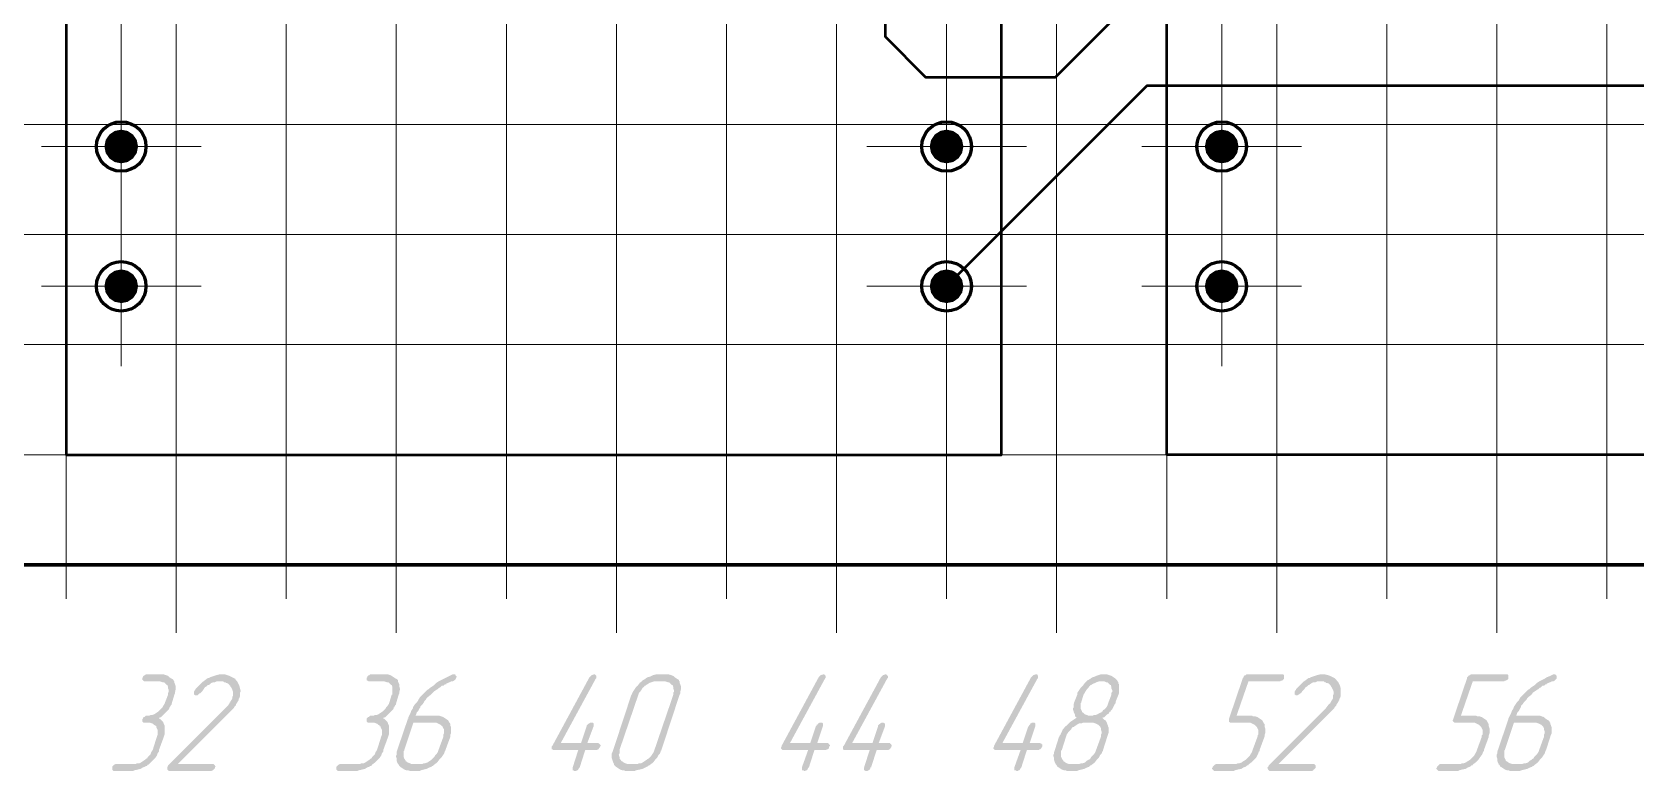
# Model space of a CAD drawing. Extents: x 260 to 1101, y 70 to 664.
# Drawn here: x 386.2 to 444.4, y 375.3 to 402.1 of the extents above; entities that cross this region are included whole.
import ezdxf

# ---------------------------------------------------------------- set-up
doc = ezdxf.new("R2010")
doc.units = 0
doc.header["$MEASUREMENT"] = 0
doc.layers.add('PDF _Геометрия', color=7, linetype='CONTINUOUS')
doc.layers.add('PDF _Сплошная заливка', color=7, linetype='CONTINUOUS')

msp = doc.modelspace()

# ---------------------------------------------------------------- hatches: boundary and pattern name
at = {"layer": 'PDF _Сплошная заливка', "transparency": 33554559}
for points in [[(389.391, 397.986), (388.78, 397.986), (388.826, 398.22), (388.959, 398.419), (389.157, 398.551), (389.391, 398.598)], [(419.38, 397.986), (418.769, 397.986), (418.815, 398.22), (418.948, 398.419), (419.147, 398.551), (419.38, 398.598)], [(429.377, 397.986), (428.765, 397.986), (428.812, 398.22), (428.944, 398.419), (429.143, 398.551), (429.377, 398.598)], [(389.391, 397.986), (389.391, 397.375), (389.157, 397.421), (388.959, 397.554), (388.826, 397.752), (388.78, 397.986)], [(419.38, 397.986), (419.38, 397.375), (419.147, 397.421), (418.948, 397.554), (418.815, 397.752), (418.769, 397.986)], [(429.377, 397.986), (429.377, 397.375), (429.143, 397.421), (428.944, 397.554), (428.812, 397.752), (428.765, 397.986)], [(389.391, 392.906), (388.78, 392.906), (388.826, 393.14), (388.959, 393.339), (389.157, 393.471), (389.391, 393.518)], [(419.38, 392.906), (418.769, 392.906), (418.815, 393.14), (418.948, 393.339), (419.147, 393.471), (419.38, 393.518)], [(429.377, 392.906), (428.765, 392.906), (428.812, 393.14), (428.944, 393.339), (429.143, 393.471), (429.377, 393.518)], [(389.391, 392.906), (389.391, 392.295), (389.157, 392.341), (388.959, 392.474), (388.826, 392.672), (388.78, 392.906)], [(419.38, 392.906), (419.38, 392.295), (419.147, 392.341), (418.948, 392.474), (418.815, 392.672), (418.769, 392.906)], [(429.377, 392.906), (429.377, 392.295), (429.143, 392.341), (428.944, 392.474), (428.812, 392.672), (428.765, 392.906)], [(390.89, 378.797), (390.941, 378.797), (391.017, 378.772), (391.093, 378.746), (391.144, 378.696), (391.22, 378.645), (391.271, 378.619), (391.296, 378.594), (391.296, 378.569), (391.322, 378.543), (391.322, 378.492), (391.347, 378.442), (391.372, 378.365), (391.372, 378.264), (391.347, 378.162), (391.347, 378.111), (391.322, 378.061), (391.246, 377.807), (391.22, 377.705), (391.195, 377.68), (391.169, 377.629), (391.169, 377.603), (391.169, 377.603), (391.144, 377.603), (391.144, 377.578), (391.119, 377.527), (391.068, 377.476), (391.068, 377.476), (391.042, 377.451), (391.017, 377.426), (390.992, 377.4), (390.941, 377.349), (390.89, 377.299), (390.839, 377.248), (390.763, 377.222), (390.763, 377.197), (390.788, 377.197), (390.814, 377.172), (390.839, 377.146), (390.865, 377.121), (390.915, 377.07), (390.941, 376.994), (390.966, 376.943), (390.966, 376.943), (390.966, 376.918), (390.966, 376.867), (390.966, 376.816), (390.966, 376.765), (390.966, 376.689), (390.966, 376.613), (390.941, 376.537), (390.763, 376.054), (390.763, 376.029), (390.763, 376.029), (390.763, 376.003), (390.763, 376.003), (390.712, 375.927), (390.687, 375.851), (390.636, 375.775), (390.56, 375.698), (390.458, 375.597), (390.382, 375.521), (390.357, 375.521), (390.357, 375.495), (390.331, 375.495), (390.331, 375.47), (390.281, 375.47), (390.255, 375.444), (390.179, 375.419), (390.103, 375.368), (390.001, 375.343), (389.874, 375.317), (389.824, 375.292), (389.773, 375.292), (389.138, 375.292), (389.113, 375.292), (389.087, 375.317), (389.062, 375.343), (389.062, 375.343), (389.062, 375.368), (389.062, 375.394), (389.062, 375.419), (389.062, 375.419), (389.062, 375.444), (389.087, 375.47), (389.113, 375.495), (389.113, 375.495), (389.138, 375.521), (389.189, 375.546), (389.214, 375.546), (389.9, 375.546), (389.925, 375.546), (389.976, 375.571), (390.052, 375.571), (390.103, 375.597), (390.179, 375.648), (390.255, 375.698), (390.255, 375.698), (390.281, 375.724), (390.331, 375.749), (390.357, 375.8), (390.408, 375.851), (390.458, 375.902), (390.484, 375.978), (390.535, 376.054), (390.687, 376.537), (390.687, 376.562), (390.712, 376.587), (390.712, 376.613), (390.712, 376.664), (390.712, 376.714), (390.712, 376.791), (390.687, 376.841), (390.662, 376.892), (390.662, 376.918), (390.662, 376.918), (390.636, 376.943), (390.585, 376.968), (390.56, 376.994), (390.509, 377.019), (390.433, 377.045), (390.357, 377.045), (390.23, 377.045), (390.204, 377.045), (390.179, 377.07), (390.154, 377.095), (390.154, 377.095), (390.154, 377.121), (390.154, 377.146), (390.154, 377.172), (390.154, 377.172), (390.179, 377.197), (390.179, 377.222), (390.204, 377.248), (390.23, 377.248), (390.255, 377.273), (390.281, 377.299), (390.331, 377.299), (390.357, 377.299), (390.408, 377.299), (390.458, 377.324), (390.509, 377.324), (390.585, 377.349), (390.662, 377.4), (390.738, 377.451), (390.738, 377.451), (390.763, 377.476), (390.788, 377.502), (390.839, 377.553), (390.89, 377.603), (390.915, 377.654), (390.966, 377.73), (390.992, 377.807), (391.093, 378.061), (391.093, 378.061), (391.093, 378.086), (391.093, 378.137), (391.119, 378.162), (391.119, 378.238), (391.093, 378.289), (391.093, 378.34), (391.068, 378.416), (391.042, 378.416), (391.042, 378.416), (391.017, 378.442), (390.992, 378.467), (390.941, 378.518), (390.89, 378.518), (390.814, 378.543), (390.738, 378.543), (390.23, 378.543), (390.204, 378.569), (390.179, 378.569), (390.179, 378.594), (390.154, 378.594), (390.154, 378.619), (390.154, 378.645), (390.154, 378.67), (390.154, 378.67), (390.179, 378.696), (390.179, 378.721), (390.204, 378.746), (390.23, 378.772), (390.255, 378.772), (390.281, 378.797), (390.331, 378.797), (390.865, 378.797)], [(393.099, 378.797), (393.124, 378.797), (393.175, 378.797), (393.251, 378.772), (393.328, 378.746), (393.429, 378.696), (393.48, 378.67), (393.531, 378.645), (393.556, 378.594), (393.607, 378.543), (393.607, 378.543), (393.607, 378.543), (393.607, 378.518), (393.632, 378.518), (393.632, 378.492), (393.658, 378.442), (393.683, 378.391), (393.708, 378.289), (393.734, 378.188), (393.708, 378.137), (393.708, 378.061), (393.708, 378.01), (393.683, 377.934), (393.683, 377.934), (393.683, 377.934), (393.658, 377.908), (393.658, 377.857), (393.632, 377.832), (393.607, 377.781), (393.556, 377.705), (393.556, 377.68), (393.556, 377.68), (393.531, 377.654), (393.505, 377.629), (393.48, 377.578), (393.429, 377.527), (393.378, 377.476), (393.328, 377.426), (391.449, 375.546), (392.744, 375.546), (392.744, 375.546), (392.769, 375.521), (392.794, 375.495), (392.794, 375.495), (392.794, 375.495), (392.82, 375.444), (392.794, 375.419), (392.794, 375.419), (392.794, 375.394), (392.769, 375.368), (392.744, 375.343), (392.744, 375.343), (392.718, 375.317), (392.667, 375.292), (392.642, 375.292), (391.144, 375.292), (391.119, 375.292), (391.093, 375.317), (391.068, 375.343), (391.068, 375.343), (391.068, 375.368), (391.068, 375.394), (391.068, 375.444), (391.068, 375.444), (391.068, 375.444), (391.093, 375.47), (391.093, 375.495), (393.175, 377.578), (393.277, 377.68), (393.328, 377.756), (393.328, 377.756), (393.328, 377.781), (393.353, 377.781), (393.353, 377.807), (393.404, 377.883), (393.429, 377.934), (393.429, 377.934), (393.429, 377.959), (393.429, 377.984), (393.455, 378.035), (393.455, 378.086), (393.455, 378.162), (393.429, 378.238), (393.404, 378.289), (393.378, 378.34), (393.353, 378.365), (393.353, 378.365), (393.353, 378.391), (393.328, 378.391), (393.328, 378.416), (393.302, 378.442), (393.277, 378.467), (393.201, 378.492), (393.201, 378.492), (393.175, 378.518), (393.15, 378.518), (393.124, 378.518), (393.099, 378.543), (393.048, 378.543), (392.972, 378.543), (392.947, 378.543), (392.896, 378.543), (392.845, 378.543), (392.794, 378.518), (392.744, 378.518), (392.667, 378.492), (392.617, 378.442), (392.591, 378.442), (392.591, 378.416), (392.54, 378.416), (392.49, 378.365), (392.439, 378.34), (392.388, 378.264), (392.337, 378.188), (392.261, 378.111), (392.261, 378.111), (392.236, 378.111), (392.21, 378.086), (392.185, 378.061), (392.185, 378.061), (392.185, 378.061), (392.16, 378.035), (392.109, 378.035), (392.109, 378.035), (392.083, 378.035), (392.058, 378.061), (392.033, 378.061), (392.033, 378.086), (392.033, 378.086), (392.033, 378.137), (392.033, 378.162), (392.058, 378.213), (392.058, 378.213), (392.058, 378.213), (392.083, 378.238), (392.083, 378.264), (392.134, 378.315), (392.185, 378.365), (392.261, 378.442), (392.337, 378.518), (392.439, 378.594), (392.54, 378.67), (392.54, 378.67), (392.54, 378.67), (392.566, 378.67), (392.591, 378.67), (392.617, 378.696), (392.693, 378.721), (392.769, 378.746), (392.845, 378.772), (392.947, 378.797), (393.048, 378.797), (393.074, 378.797)], [(399.041, 378.797), (399.091, 378.797), (399.168, 378.772), (399.218, 378.746), (399.294, 378.696), (399.371, 378.645), (399.421, 378.619), (399.447, 378.594), (399.447, 378.569), (399.447, 378.543), (399.472, 378.492), (399.498, 378.442), (399.498, 378.365), (399.523, 378.264), (399.498, 378.162), (399.498, 378.111), (399.472, 378.061), (399.396, 377.807), (399.371, 377.705), (399.345, 377.68), (399.32, 377.629), (399.32, 377.603), (399.32, 377.603), (399.294, 377.603), (399.294, 377.578), (399.269, 377.527), (399.218, 377.476), (399.218, 377.476), (399.193, 377.451), (399.168, 377.426), (399.142, 377.4), (399.091, 377.349), (399.041, 377.299), (398.99, 377.248), (398.914, 377.222), (398.914, 377.197), (398.939, 377.197), (398.964, 377.172), (398.99, 377.146), (399.015, 377.121), (399.066, 377.07), (399.091, 376.994), (399.117, 376.943), (399.117, 376.943), (399.117, 376.918), (399.117, 376.867), (399.117, 376.816), (399.117, 376.765), (399.117, 376.689), (399.117, 376.613), (399.091, 376.537), (398.914, 376.054), (398.914, 376.029), (398.914, 376.029), (398.914, 376.003), (398.914, 376.003), (398.863, 375.927), (398.837, 375.851), (398.787, 375.775), (398.711, 375.698), (398.609, 375.597), (398.507, 375.521), (398.507, 375.521), (398.507, 375.495), (398.482, 375.495), (398.482, 375.47), (398.431, 375.47), (398.406, 375.444), (398.33, 375.419), (398.253, 375.368), (398.152, 375.343), (398.025, 375.317), (397.974, 375.292), (397.923, 375.292), (397.289, 375.292), (397.263, 375.292), (397.238, 375.317), (397.212, 375.343), (397.212, 375.343), (397.212, 375.368), (397.212, 375.394), (397.212, 375.419), (397.212, 375.419), (397.212, 375.444), (397.238, 375.47), (397.263, 375.495), (397.263, 375.495), (397.289, 375.521), (397.339, 375.546), (397.365, 375.546), (398.025, 375.546), (398.076, 375.546), (398.127, 375.571), (398.203, 375.571), (398.253, 375.597), (398.33, 375.648), (398.406, 375.698), (398.406, 375.698), (398.431, 375.724), (398.482, 375.749), (398.507, 375.8), (398.558, 375.851), (398.609, 375.902), (398.634, 375.978), (398.685, 376.054), (398.837, 376.537), (398.837, 376.562), (398.863, 376.587), (398.863, 376.613), (398.863, 376.664), (398.863, 376.714), (398.863, 376.791), (398.837, 376.841), (398.812, 376.892), (398.812, 376.918), (398.787, 376.918), (398.787, 376.943), (398.736, 376.968), (398.711, 376.994), (398.66, 377.019), (398.584, 377.045), (398.507, 377.045), (398.38, 377.045), (398.355, 377.045), (398.33, 377.07), (398.304, 377.095), (398.304, 377.095), (398.304, 377.121), (398.304, 377.146), (398.304, 377.172), (398.304, 377.172), (398.304, 377.197), (398.33, 377.222), (398.355, 377.248), (398.38, 377.248), (398.406, 377.273), (398.431, 377.299), (398.482, 377.299), (398.507, 377.299), (398.558, 377.299), (398.609, 377.324), (398.66, 377.324), (398.736, 377.349), (398.812, 377.4), (398.888, 377.451), (398.888, 377.451), (398.914, 377.476), (398.939, 377.502), (398.99, 377.553), (399.015, 377.603), (399.066, 377.654), (399.117, 377.73), (399.142, 377.807), (399.218, 378.061), (399.244, 378.061), (399.244, 378.086), (399.244, 378.137), (399.244, 378.162), (399.244, 378.238), (399.244, 378.289), (399.244, 378.34), (399.218, 378.416), (399.193, 378.416), (399.193, 378.416), (399.168, 378.442), (399.142, 378.467), (399.091, 378.518), (399.041, 378.518), (398.964, 378.543), (398.888, 378.543), (398.38, 378.543), (398.355, 378.569), (398.33, 378.569), (398.304, 378.594), (398.304, 378.594), (398.304, 378.619), (398.304, 378.645), (398.304, 378.67), (398.304, 378.67), (398.33, 378.696), (398.33, 378.721), (398.355, 378.746), (398.38, 378.772), (398.406, 378.772), (398.431, 378.797), (398.482, 378.797), (399.015, 378.797)], [(406.582, 378.797), (406.607, 378.797), (406.633, 378.772), (406.633, 378.772), (406.658, 378.746), (406.658, 378.721), (406.658, 378.67), (406.633, 378.645), (405.363, 376.308), (406.099, 376.308), (406.302, 376.918), (406.302, 376.918), (406.302, 376.943), (406.328, 376.968), (406.353, 376.994), (406.379, 376.994), (406.379, 377.019), (406.404, 377.019), (406.429, 377.045), (406.48, 377.045), (406.48, 377.045), (406.506, 377.045), (406.531, 377.045), (406.556, 377.019), (406.556, 377.019), (406.556, 376.994), (406.556, 376.968), (406.556, 376.918), (406.328, 376.308), (406.734, 376.308), (406.734, 376.283), (406.759, 376.283), (406.785, 376.257), (406.785, 376.257), (406.81, 376.232), (406.81, 376.206), (406.81, 376.181), (406.785, 376.181), (406.785, 376.156), (406.759, 376.13), (406.734, 376.079), (406.734, 376.079), (406.709, 376.079), (406.683, 376.054), (406.633, 376.054), (406.252, 376.054), (406.049, 375.419), (406.049, 375.419), (406.023, 375.394), (405.998, 375.343), (405.972, 375.317), (405.972, 375.317), (405.947, 375.317), (405.922, 375.292), (405.871, 375.292), (405.871, 375.292), (405.845, 375.292), (405.82, 375.317), (405.795, 375.317), (405.795, 375.317), (405.795, 375.343), (405.795, 375.368), (405.795, 375.419), (405.998, 376.054), (405.109, 376.054), (405.109, 376.054), (405.084, 376.054), (405.058, 376.079), (405.033, 376.079), (405.033, 376.105), (405.033, 376.13), (405.033, 376.181), (405.058, 376.206), (406.404, 378.696), (406.404, 378.696), (406.429, 378.721), (406.455, 378.746), (406.48, 378.772), (406.556, 378.797), (406.556, 378.797)], [(414.91, 378.797), (414.935, 378.797), (414.961, 378.772), (414.961, 378.772), (414.986, 378.746), (414.986, 378.721), (414.986, 378.67), (414.961, 378.645), (413.691, 376.308), (414.428, 376.308), (414.631, 376.918), (414.631, 376.918), (414.656, 376.943), (414.656, 376.968), (414.707, 376.994), (414.707, 376.994), (414.707, 377.019), (414.732, 377.019), (414.758, 377.045), (414.808, 377.045), (414.808, 377.045), (414.834, 377.045), (414.859, 377.045), (414.885, 377.019), (414.885, 377.019), (414.885, 376.994), (414.885, 376.968), (414.885, 376.918), (414.682, 376.308), (415.062, 376.308), (415.088, 376.283), (415.113, 376.283), (415.113, 376.257), (415.113, 376.257), (415.139, 376.232), (415.139, 376.206), (415.139, 376.181), (415.113, 376.181), (415.113, 376.156), (415.113, 376.13), (415.062, 376.079), (415.062, 376.079), (415.037, 376.079), (415.012, 376.054), (414.961, 376.054), (414.58, 376.054), (414.377, 375.419), (414.377, 375.419), (414.351, 375.394), (414.326, 375.343), (414.301, 375.317), (414.301, 375.317), (414.275, 375.317), (414.25, 375.292), (414.199, 375.292), (414.199, 375.292), (414.199, 375.292), (414.174, 375.317), (414.123, 375.317), (414.123, 375.317), (414.123, 375.343), (414.123, 375.368), (414.123, 375.419), (414.351, 376.054), (413.437, 376.054), (413.437, 376.054), (413.412, 376.054), (413.387, 376.079), (413.387, 376.079), (413.361, 376.105), (413.361, 376.13), (413.387, 376.181), (413.387, 376.206), (414.732, 378.696), (414.732, 378.696), (414.758, 378.721), (414.783, 378.746), (414.808, 378.772), (414.885, 378.797)], [(417.17, 378.797), (417.195, 378.797), (417.221, 378.772), (417.221, 378.772), (417.246, 378.746), (417.246, 378.721), (417.246, 378.67), (417.221, 378.645), (415.951, 376.308), (416.687, 376.308), (416.891, 376.918), (416.891, 376.918), (416.891, 376.943), (416.916, 376.968), (416.941, 376.994), (416.967, 376.994), (416.967, 377.019), (416.992, 377.019), (417.018, 377.045), (417.043, 377.045), (417.068, 377.045), (417.068, 377.045), (417.094, 377.045), (417.119, 377.019), (417.144, 377.019), (417.144, 376.994), (417.144, 376.968), (417.144, 376.918), (416.916, 376.308), (417.322, 376.308), (417.322, 376.283), (417.348, 376.283), (417.373, 376.257), (417.373, 376.257), (417.373, 376.232), (417.398, 376.206), (417.373, 376.181), (417.373, 376.181), (417.373, 376.156), (417.348, 376.13), (417.322, 376.079), (417.322, 376.079), (417.297, 376.079), (417.271, 376.054), (417.221, 376.054), (416.84, 376.054), (416.637, 375.419), (416.611, 375.419), (416.611, 375.394), (416.586, 375.343), (416.56, 375.317), (416.56, 375.317), (416.535, 375.317), (416.51, 375.292), (416.459, 375.292), (416.459, 375.292), (416.433, 375.292), (416.408, 375.317), (416.383, 375.317), (416.383, 375.317), (416.383, 375.343), (416.383, 375.368), (416.383, 375.419), (416.586, 376.054), (415.697, 376.054), (415.672, 376.054), (415.646, 376.054), (415.621, 376.079), (415.621, 376.079), (415.621, 376.105), (415.621, 376.13), (415.621, 376.181), (415.646, 376.206), (416.992, 378.696), (416.992, 378.696), (417.018, 378.721), (417.043, 378.746), (417.068, 378.772), (417.144, 378.797), (417.144, 378.797)], [(422.654, 378.797), (422.68, 378.797), (422.68, 378.772), (422.705, 378.772), (422.705, 378.746), (422.705, 378.721), (422.705, 378.67), (422.68, 378.645), (421.41, 376.308), (422.146, 376.308), (422.35, 376.918), (422.375, 376.918), (422.375, 376.943), (422.4, 376.968), (422.426, 376.994), (422.426, 376.994), (422.426, 377.019), (422.451, 377.019), (422.477, 377.045), (422.527, 377.045), (422.527, 377.045), (422.553, 377.045), (422.578, 377.045), (422.604, 377.019), (422.604, 377.019), (422.604, 376.994), (422.604, 376.968), (422.604, 376.918), (422.4, 376.308), (422.781, 376.308), (422.807, 376.283), (422.832, 376.283), (422.832, 376.257), (422.857, 376.257), (422.857, 376.232), (422.857, 376.206), (422.857, 376.181), (422.857, 376.181), (422.832, 376.156), (422.832, 376.13), (422.781, 376.079), (422.781, 376.079), (422.756, 376.079), (422.73, 376.054), (422.68, 376.054), (422.299, 376.054), (422.096, 375.419), (422.096, 375.419), (422.07, 375.394), (422.045, 375.343), (422.02, 375.317), (422.02, 375.317), (421.994, 375.317), (421.969, 375.292), (421.918, 375.292), (421.918, 375.292), (421.918, 375.292), (421.893, 375.317), (421.842, 375.317), (421.842, 375.317), (421.842, 375.343), (421.842, 375.368), (421.842, 375.419), (422.07, 376.054), (421.182, 376.054), (421.156, 376.054), (421.131, 376.054), (421.105, 376.079), (421.105, 376.079), (421.08, 376.105), (421.08, 376.13), (421.105, 376.181), (421.105, 376.206), (422.451, 378.696), (422.451, 378.696), (422.477, 378.721), (422.502, 378.746), (422.527, 378.772), (422.604, 378.797), (422.629, 378.797)], [(431.592, 378.797), (431.617, 378.797), (431.643, 378.772), (431.643, 378.746), (431.643, 378.746), (431.643, 378.696), (431.643, 378.67), (431.643, 378.67), (431.643, 378.645), (431.617, 378.619), (431.592, 378.594), (431.592, 378.594), (431.567, 378.569), (431.516, 378.569), (431.49, 378.543), (430.348, 378.543), (429.916, 377.299), (430.449, 377.299), (430.475, 377.299), (430.526, 377.273), (430.602, 377.273), (430.678, 377.248), (430.754, 377.197), (430.83, 377.146), (430.856, 377.121), (430.881, 377.07), (430.881, 377.07), (430.906, 377.019), (430.932, 376.994), (430.932, 376.918), (430.957, 376.841), (430.957, 376.765), (430.957, 376.664), (430.932, 376.587), (430.932, 376.537), (430.754, 376.054), (430.754, 376.029), (430.754, 376.029), (430.754, 376.003), (430.729, 376.003), (430.703, 375.927), (430.678, 375.876), (430.627, 375.775), (430.551, 375.698), (430.449, 375.597), (430.348, 375.521), (430.348, 375.521), (430.348, 375.495), (430.322, 375.495), (430.297, 375.495), (430.272, 375.47), (430.246, 375.444), (430.17, 375.419), (430.094, 375.368), (429.967, 375.343), (429.865, 375.317), (429.815, 375.292), (429.764, 375.292), (429.129, 375.292), (429.104, 375.292), (429.078, 375.317), (429.053, 375.343), (429.053, 375.343), (429.027, 375.368), (429.027, 375.394), (429.053, 375.419), (429.053, 375.419), (429.053, 375.444), (429.078, 375.47), (429.104, 375.495), (429.104, 375.495), (429.129, 375.521), (429.18, 375.546), (429.205, 375.546), (429.865, 375.546), (429.916, 375.546), (429.967, 375.571), (430.018, 375.571), (430.094, 375.597), (430.17, 375.648), (430.246, 375.698), (430.246, 375.698), (430.272, 375.724), (430.297, 375.749), (430.348, 375.8), (430.399, 375.851), (430.424, 375.902), (430.475, 375.978), (430.5, 376.054), (430.678, 376.537), (430.678, 376.562), (430.678, 376.587), (430.703, 376.613), (430.703, 376.664), (430.703, 376.714), (430.703, 376.791), (430.678, 376.841), (430.652, 376.892), (430.652, 376.892), (430.627, 376.918), (430.602, 376.943), (430.576, 376.968), (430.526, 376.994), (430.475, 377.019), (430.424, 377.045), (430.348, 377.045), (429.688, 377.045), (429.688, 377.045), (429.662, 377.07), (429.637, 377.07), (429.637, 377.095), (429.637, 377.121), (429.637, 377.172), (430.145, 378.67), (430.145, 378.67), (430.17, 378.696), (430.17, 378.721), (430.195, 378.746), (430.195, 378.772), (430.246, 378.772), (430.272, 378.797), (430.322, 378.797)], [(433.09, 378.797), (433.115, 378.797), (433.141, 378.797), (433.242, 378.772), (433.319, 378.746), (433.42, 378.696), (433.471, 378.67), (433.496, 378.645), (433.547, 378.594), (433.573, 378.543), (433.573, 378.543), (433.598, 378.543), (433.598, 378.518), (433.623, 378.518), (433.623, 378.492), (433.649, 378.442), (433.674, 378.391), (433.699, 378.289), (433.699, 378.188), (433.699, 378.137), (433.699, 378.061), (433.699, 378.01), (433.674, 377.934), (433.674, 377.934), (433.674, 377.934), (433.649, 377.908), (433.649, 377.857), (433.623, 377.832), (433.598, 377.781), (433.547, 377.705), (433.547, 377.68), (433.547, 377.68), (433.522, 377.654), (433.496, 377.629), (433.471, 377.578), (433.42, 377.527), (433.369, 377.476), (433.319, 377.426), (431.44, 375.546), (432.709, 375.546), (432.735, 375.546), (432.76, 375.521), (432.785, 375.495), (432.785, 375.495), (432.785, 375.495), (432.785, 375.444), (432.785, 375.419), (432.785, 375.419), (432.785, 375.394), (432.76, 375.368), (432.735, 375.343), (432.709, 375.343), (432.709, 375.317), (432.658, 375.292), (432.633, 375.292), (431.135, 375.292), (431.11, 375.292), (431.084, 375.317), (431.059, 375.343), (431.059, 375.343), (431.059, 375.368), (431.033, 375.394), (431.059, 375.444), (431.059, 375.444), (431.059, 375.444), (431.084, 375.47), (431.084, 375.495), (433.166, 377.578), (433.242, 377.68), (433.319, 377.756), (433.319, 377.756), (433.319, 377.781), (433.344, 377.781), (433.344, 377.807), (433.395, 377.883), (433.42, 377.934), (433.42, 377.934), (433.42, 377.959), (433.42, 377.984), (433.42, 378.035), (433.446, 378.086), (433.446, 378.162), (433.42, 378.238), (433.395, 378.289), (433.369, 378.34), (433.344, 378.365), (433.344, 378.365), (433.344, 378.391), (433.319, 378.391), (433.319, 378.416), (433.293, 378.442), (433.268, 378.467), (433.192, 378.492), (433.166, 378.492), (433.166, 378.518), (433.141, 378.518), (433.115, 378.518), (433.09, 378.543), (433.039, 378.543), (432.963, 378.543), (432.912, 378.543), (432.887, 378.543), (432.836, 378.543), (432.785, 378.518), (432.735, 378.518), (432.658, 378.492), (432.582, 378.442), (432.582, 378.442), (432.557, 378.416), (432.531, 378.416), (432.481, 378.365), (432.43, 378.34), (432.379, 378.264), (432.303, 378.188), (432.252, 378.111), (432.252, 378.111), (432.227, 378.111), (432.201, 378.086), (432.176, 378.061), (432.176, 378.061), (432.151, 378.061), (432.125, 378.035), (432.1, 378.035), (432.1, 378.035), (432.074, 378.035), (432.049, 378.061), (432.024, 378.061), (432.024, 378.086), (432.024, 378.086), (432.024, 378.137), (432.024, 378.162), (432.049, 378.213), (432.049, 378.213), (432.049, 378.213), (432.074, 378.238), (432.074, 378.264), (432.125, 378.315), (432.176, 378.365), (432.252, 378.442), (432.328, 378.518), (432.43, 378.594), (432.531, 378.67), (432.531, 378.67), (432.531, 378.67), (432.557, 378.67), (432.582, 378.67), (432.608, 378.696), (432.684, 378.721), (432.76, 378.746), (432.836, 378.772), (432.938, 378.797), (433.039, 378.797), (433.065, 378.797)], [(439.743, 378.797), (439.768, 378.797), (439.793, 378.772), (439.793, 378.746), (439.793, 378.746), (439.793, 378.696), (439.793, 378.67), (439.793, 378.67), (439.793, 378.645), (439.768, 378.619), (439.743, 378.594), (439.717, 378.594), (439.717, 378.569), (439.666, 378.569), (439.641, 378.543), (438.498, 378.543), (438.067, 377.299), (438.6, 377.299), (438.625, 377.299), (438.676, 377.273), (438.752, 377.273), (438.828, 377.248), (438.905, 377.197), (438.981, 377.146), (439.006, 377.121), (439.032, 377.07), (439.032, 377.07), (439.057, 377.019), (439.082, 376.994), (439.082, 376.918), (439.108, 376.841), (439.108, 376.765), (439.108, 376.664), (439.082, 376.587), (439.082, 376.537), (438.905, 376.054), (438.905, 376.029), (438.905, 376.029), (438.905, 376.003), (438.879, 376.003), (438.854, 375.927), (438.828, 375.876), (438.752, 375.775), (438.702, 375.698), (438.6, 375.597), (438.498, 375.521), (438.498, 375.521), (438.498, 375.495), (438.473, 375.495), (438.448, 375.495), (438.422, 375.47), (438.397, 375.444), (438.321, 375.419), (438.244, 375.368), (438.118, 375.343), (438.016, 375.317), (437.965, 375.292), (437.914, 375.292), (437.254, 375.292), (437.254, 375.292), (437.229, 375.317), (437.203, 375.343), (437.203, 375.343), (437.178, 375.368), (437.178, 375.394), (437.203, 375.419), (437.203, 375.419), (437.203, 375.444), (437.229, 375.47), (437.254, 375.495), (437.254, 375.495), (437.28, 375.521), (437.305, 375.546), (437.356, 375.546), (438.016, 375.546), (438.067, 375.546), (438.118, 375.571), (438.168, 375.571), (438.244, 375.597), (438.321, 375.648), (438.397, 375.698), (438.397, 375.698), (438.422, 375.724), (438.448, 375.749), (438.498, 375.8), (438.549, 375.851), (438.575, 375.902), (438.625, 375.978), (438.651, 376.054), (438.828, 376.537), (438.828, 376.562), (438.828, 376.587), (438.854, 376.613), (438.854, 376.664), (438.854, 376.714), (438.854, 376.791), (438.828, 376.841), (438.803, 376.892), (438.803, 376.892), (438.778, 376.918), (438.752, 376.943), (438.727, 376.968), (438.676, 376.994), (438.625, 377.019), (438.575, 377.045), (438.498, 377.045), (437.838, 377.045), (437.838, 377.045), (437.813, 377.07), (437.787, 377.07), (437.787, 377.095), (437.762, 377.121), (437.787, 377.172), (438.295, 378.67), (438.295, 378.67), (438.295, 378.696), (438.321, 378.721), (438.346, 378.746), (438.346, 378.772), (438.397, 378.772), (438.422, 378.797), (438.473, 378.797), (439.717, 378.797)]]:
    msp.add_hatch(color=256, dxfattribs=at).paths.add_polyline_path(points)
at = {"layer": 'PDF _Сплошная заливка', "true_color": 0xffffff, "transparency": 33554559}
for points in [[(389.391, 398.598), (389.625, 398.551), (389.823, 398.419), (389.956, 398.22), (390.003, 397.986), (389.391, 397.986)], [(419.38, 398.598), (419.614, 398.551), (419.813, 398.419), (419.945, 398.22), (419.992, 397.986), (419.38, 397.986)], [(429.377, 398.598), (429.611, 398.551), (429.809, 398.419), (429.942, 398.22), (429.989, 397.986), (429.377, 397.986)], [(390.003, 397.986), (389.956, 397.752), (389.823, 397.554), (389.625, 397.421), (389.391, 397.375), (389.391, 397.986)], [(419.992, 397.986), (419.945, 397.752), (419.813, 397.554), (419.614, 397.421), (419.38, 397.375), (419.38, 397.986)], [(429.989, 397.986), (429.942, 397.752), (429.809, 397.554), (429.611, 397.421), (429.377, 397.375), (429.377, 397.986)], [(389.391, 393.518), (389.625, 393.471), (389.823, 393.339), (389.956, 393.14), (390.003, 392.906), (389.391, 392.906)], [(419.38, 393.518), (419.614, 393.471), (419.813, 393.339), (419.945, 393.14), (419.992, 392.906), (419.38, 392.906)], [(429.377, 393.518), (429.611, 393.471), (429.809, 393.339), (429.942, 393.14), (429.989, 392.906), (429.377, 392.906)], [(390.003, 392.906), (389.956, 392.672), (389.823, 392.474), (389.625, 392.341), (389.391, 392.295), (389.391, 392.906)], [(419.992, 392.906), (419.945, 392.672), (419.813, 392.474), (419.614, 392.341), (419.38, 392.295), (419.38, 392.906)], [(429.989, 392.906), (429.942, 392.672), (429.809, 392.474), (429.611, 392.341), (429.377, 392.295), (429.377, 392.906)]]:
    msp.add_hatch(color=7, dxfattribs=at).paths.add_polyline_path(points)
at = {"layer": 'PDF _Сплошная заливка', "transparency": 33554559}
h = msp.add_hatch(color=256, dxfattribs=at)
h.paths.add_polyline_path([(400.767, 377.045), (400.005, 377.045), (399.675, 376.054), (399.675, 376.029), (399.65, 376.003), (399.65, 375.978), (399.65, 375.927), (399.65, 375.876), (399.65, 375.8), (399.675, 375.749), (399.701, 375.698), (399.701, 375.698), (399.726, 375.673), (399.726, 375.648), (399.777, 375.622), (399.802, 375.597), (399.878, 375.571), (399.929, 375.546), (400.005, 375.546), (400.285, 375.546), (400.336, 375.546), (400.386, 375.571), (400.437, 375.571), (400.513, 375.597), (400.589, 375.648), (400.666, 375.698), (400.666, 375.698), (400.691, 375.724), (400.716, 375.749), (400.767, 375.8), (400.793, 375.851), (400.843, 375.902), (400.894, 375.978), (400.92, 376.054), (401.097, 376.537), (401.097, 376.562), (401.097, 376.587), (401.097, 376.613), (401.123, 376.664), (401.123, 376.714), (401.123, 376.791), (401.097, 376.841), (401.072, 376.892), (401.072, 376.918), (401.046, 376.918), (401.021, 376.943), (400.996, 376.968), (400.945, 376.994), (400.894, 377.019), (400.843, 377.045)], flags=0)
h.paths.add_polyline_path([(401.529, 378.797), (401.529, 378.772), (401.554, 378.746), (401.554, 378.746), (401.58, 378.721), (401.58, 378.696), (401.554, 378.67), (401.554, 378.67), (401.554, 378.645), (401.529, 378.619), (401.529, 378.619), (401.529, 378.594), (401.504, 378.594), (401.478, 378.569), (401.427, 378.543), (401.377, 378.543), (401.326, 378.518), (401.199, 378.467), (401.199, 378.442), (401.173, 378.442), (401.148, 378.442), (401.123, 378.416), (401.097, 378.391), (401.046, 378.391), (400.97, 378.315), (400.945, 378.315), (400.92, 378.289), (400.894, 378.264), (400.843, 378.238), (400.767, 378.188), (400.716, 378.137), (400.64, 378.061), (400.539, 377.984), (400.539, 377.984), (400.513, 377.959), (400.488, 377.934), (400.462, 377.883), (400.412, 377.832), (400.386, 377.781), (400.336, 377.705), (400.285, 377.654), (400.259, 377.629), (400.259, 377.603), (400.234, 377.578), (400.209, 377.527), (400.183, 377.476), (400.132, 377.426), (400.107, 377.349), (400.082, 377.299), (400.869, 377.299), (400.894, 377.299), (400.945, 377.299), (401.021, 377.273), (401.097, 377.248), (401.173, 377.197), (401.25, 377.146), (401.275, 377.121), (401.3, 377.07), (401.3, 377.07), (401.326, 377.045), (401.351, 376.994), (401.351, 376.943), (401.377, 376.867), (401.377, 376.765), (401.377, 376.664), (401.351, 376.613), (401.351, 376.537), (401.173, 376.054), (401.173, 376.029), (401.173, 376.029), (401.148, 376.003), (401.148, 376.003), (401.123, 375.927), (401.072, 375.851), (401.021, 375.775), (400.945, 375.698), (400.869, 375.597), (400.767, 375.521), (400.767, 375.521), (400.742, 375.495), (400.742, 375.495), (400.716, 375.47), (400.691, 375.47), (400.666, 375.444), (400.589, 375.419), (400.488, 375.368), (400.386, 375.343), (400.285, 375.317), (400.234, 375.292), (400.158, 375.292), (399.878, 375.292), (399.878, 375.292), (399.802, 375.317), (399.752, 375.317), (399.675, 375.343), (399.599, 375.394), (399.523, 375.444), (399.498, 375.47), (399.472, 375.521), (399.472, 375.521), (399.472, 375.521), (399.447, 375.546), (399.421, 375.597), (399.396, 375.673), (399.396, 375.749), (399.371, 375.825), (399.396, 375.876), (399.396, 375.927), (399.396, 375.978), (399.421, 376.054), (399.802, 377.172), (399.802, 377.172), (399.802, 377.197), (399.828, 377.197), (399.828, 377.248), (399.853, 377.299), (399.878, 377.349), (399.904, 377.4), (399.929, 377.476), (399.98, 377.553), (400.005, 377.629), (400.056, 377.705), (400.132, 377.781), (400.183, 377.857), (400.234, 377.959), (400.31, 378.035), (400.386, 378.111), (400.386, 378.111), (400.412, 378.137), (400.437, 378.162), (400.462, 378.188), (400.513, 378.238), (400.564, 378.264), (400.615, 378.315), (400.691, 378.365), (400.767, 378.416), (400.843, 378.492), (400.92, 378.543), (401.021, 378.594), (401.123, 378.645), (401.224, 378.696), (401.326, 378.746), (401.427, 378.797), (401.478, 378.797), (401.504, 378.797)], flags=0)
h = msp.add_hatch(color=256, dxfattribs=at)
h.paths.add_polyline_path([(409.095, 378.543), (408.816, 378.543), (408.791, 378.543), (408.74, 378.543), (408.664, 378.518), (408.588, 378.492), (408.511, 378.442), (408.461, 378.416), (408.435, 378.391), (408.41, 378.391), (408.385, 378.34), (408.334, 378.315), (408.308, 378.264), (408.258, 378.188), (408.207, 378.137), (408.181, 378.061), (407.496, 376.054), (407.496, 376.029), (407.496, 376.003), (407.496, 375.978), (407.496, 375.927), (407.47, 375.876), (407.496, 375.8), (407.496, 375.749), (407.521, 375.698), (407.547, 375.698), (407.547, 375.673), (407.572, 375.648), (407.623, 375.622), (407.648, 375.597), (407.699, 375.571), (407.775, 375.546), (407.826, 375.546), (408.131, 375.546), (408.156, 375.546), (408.207, 375.571), (408.283, 375.571), (408.334, 375.597), (408.41, 375.648), (408.486, 375.698), (408.486, 375.698), (408.511, 375.724), (408.562, 375.749), (408.588, 375.775), (408.638, 375.825), (408.689, 375.902), (408.74, 375.978), (408.765, 376.054), (409.451, 378.061), (409.451, 378.061), (409.451, 378.086), (409.451, 378.137), (409.476, 378.162), (409.476, 378.213), (409.451, 378.289), (409.451, 378.34), (409.426, 378.416), (409.4, 378.416), (409.4, 378.416), (409.375, 378.442), (409.349, 378.467), (409.299, 378.518), (409.248, 378.518), (409.172, 378.543)], flags=0)
h.paths.add_polyline_path([(409.248, 378.797), (409.299, 378.797), (409.375, 378.772), (409.451, 378.746), (409.502, 378.696), (409.578, 378.645), (409.629, 378.619), (409.654, 378.594), (409.654, 378.569), (409.679, 378.543), (409.679, 378.492), (409.705, 378.442), (409.73, 378.365), (409.73, 378.264), (409.705, 378.162), (409.705, 378.111), (409.679, 378.061), (409.019, 376.054), (409.019, 376.029), (408.994, 376.029), (408.994, 376.003), (408.994, 376.003), (408.968, 375.927), (408.918, 375.876), (408.867, 375.775), (408.791, 375.698), (408.715, 375.597), (408.613, 375.521), (408.613, 375.521), (408.588, 375.495), (408.588, 375.495), (408.562, 375.495), (408.537, 375.47), (408.486, 375.444), (408.435, 375.419), (408.334, 375.368), (408.232, 375.343), (408.105, 375.317), (408.054, 375.292), (408.004, 375.292), (407.724, 375.292), (407.699, 375.292), (407.648, 375.317), (407.597, 375.317), (407.521, 375.343), (407.445, 375.394), (407.369, 375.444), (407.343, 375.47), (407.293, 375.521), (407.293, 375.521), (407.293, 375.521), (407.293, 375.546), (407.267, 375.597), (407.242, 375.673), (407.217, 375.749), (407.217, 375.825), (407.217, 375.876), (407.217, 375.927), (407.242, 375.978), (407.267, 376.054), (407.927, 378.061), (407.927, 378.061), (407.927, 378.061), (407.953, 378.086), (407.953, 378.111), (407.978, 378.162), (408.029, 378.238), (408.08, 378.315), (408.156, 378.391), (408.232, 378.492), (408.334, 378.569), (408.334, 378.569), (408.334, 378.594), (408.359, 378.594), (408.385, 378.619), (408.41, 378.619), (408.435, 378.645), (408.511, 378.696), (408.613, 378.721), (408.715, 378.772), (408.816, 378.797), (408.892, 378.797), (409.222, 378.797)], flags=0)
h = msp.add_hatch(color=256, dxfattribs=at)
h.paths.add_polyline_path([(425.041, 378.543), (424.99, 378.543), (424.965, 378.543), (424.914, 378.543), (424.838, 378.518), (424.787, 378.492), (424.711, 378.467), (424.635, 378.416), (424.609, 378.416), (424.609, 378.391), (424.559, 378.365), (424.533, 378.315), (424.483, 378.264), (424.432, 378.188), (424.406, 378.137), (424.355, 378.061), (424.279, 377.807), (424.279, 377.781), (424.254, 377.756), (424.254, 377.73), (424.254, 377.68), (424.254, 377.629), (424.254, 377.553), (424.279, 377.502), (424.305, 377.451), (424.305, 377.426), (424.33, 377.426), (424.355, 377.4), (424.381, 377.375), (424.406, 377.349), (424.483, 377.324), (424.533, 377.299), (424.609, 377.299), (424.635, 377.299), (424.686, 377.299), (424.736, 377.324), (424.787, 377.324), (424.863, 377.349), (424.94, 377.4), (425.016, 377.426), (425.016, 377.451), (425.041, 377.451), (425.066, 377.502), (425.117, 377.527), (425.168, 377.578), (425.219, 377.654), (425.244, 377.73), (425.27, 377.807), (425.371, 378.061), (425.371, 378.061), (425.371, 378.086), (425.371, 378.137), (425.397, 378.162), (425.397, 378.238), (425.371, 378.289), (425.371, 378.34), (425.346, 378.416), (425.346, 378.416), (425.32, 378.416), (425.295, 378.442), (425.27, 378.467), (425.219, 378.518), (425.168, 378.518), (425.117, 378.543)], flags=0)
h.paths.add_polyline_path([(424.635, 377.045), (424.355, 377.045), (424.33, 377.045), (424.279, 377.019), (424.203, 377.019), (424.152, 376.994), (424.076, 376.943), (424, 376.892), (423.975, 376.892), (423.949, 376.867), (423.924, 376.841), (423.899, 376.791), (423.848, 376.74), (423.797, 376.689), (423.746, 376.613), (423.721, 376.537), (423.568, 376.054), (423.543, 376.029), (423.543, 376.003), (423.543, 375.978), (423.543, 375.927), (423.543, 375.876), (423.543, 375.8), (423.568, 375.749), (423.594, 375.698), (423.594, 375.698), (423.619, 375.673), (423.619, 375.648), (423.67, 375.622), (423.695, 375.597), (423.746, 375.571), (423.822, 375.546), (423.899, 375.546), (424.178, 375.546), (424.203, 375.546), (424.279, 375.571), (424.33, 375.571), (424.406, 375.597), (424.457, 375.648), (424.533, 375.698), (424.559, 375.698), (424.584, 375.724), (424.609, 375.749), (424.635, 375.8), (424.686, 375.851), (424.736, 375.902), (424.787, 375.978), (424.813, 376.054), (424.99, 376.537), (424.99, 376.562), (424.99, 376.587), (424.99, 376.613), (425.016, 376.664), (425.016, 376.714), (424.99, 376.791), (424.99, 376.841), (424.965, 376.892), (424.94, 376.918), (424.94, 376.918), (424.914, 376.943), (424.889, 376.968), (424.838, 376.994), (424.787, 377.019), (424.711, 377.045)], flags=0)
h.paths.add_polyline_path([(425.168, 378.797), (425.219, 378.797), (425.295, 378.772), (425.371, 378.746), (425.447, 378.696), (425.524, 378.645), (425.549, 378.619), (425.574, 378.594), (425.574, 378.569), (425.6, 378.569), (425.6, 378.543), (425.625, 378.518), (425.625, 378.467), (425.65, 378.442), (425.65, 378.391), (425.65, 378.34), (425.65, 378.213), (425.65, 378.137), (425.625, 378.061), (425.524, 377.807), (425.524, 377.781), (425.524, 377.756), (425.498, 377.73), (425.473, 377.68), (425.447, 377.629), (425.422, 377.578), (425.397, 377.527), (425.346, 377.476), (425.346, 377.451), (425.32, 377.451), (425.295, 377.426), (425.27, 377.375), (425.219, 377.349), (425.168, 377.299), (425.117, 377.248), (425.041, 377.222), (425.066, 377.197), (425.066, 377.197), (425.092, 377.172), (425.117, 377.146), (425.168, 377.121), (425.193, 377.07), (425.219, 376.994), (425.244, 376.943), (425.244, 376.943), (425.244, 376.918), (425.27, 376.867), (425.27, 376.816), (425.27, 376.765), (425.27, 376.689), (425.244, 376.613), (425.219, 376.537), (425.066, 376.054), (425.066, 376.029), (425.066, 376.029), (425.041, 376.003), (425.041, 376.003), (425.016, 375.927), (424.965, 375.876), (424.914, 375.775), (424.838, 375.698), (424.762, 375.597), (424.66, 375.521), (424.66, 375.521), (424.635, 375.495), (424.635, 375.495), (424.609, 375.495), (424.584, 375.47), (424.559, 375.444), (424.483, 375.419), (424.381, 375.368), (424.279, 375.343), (424.178, 375.317), (424.127, 375.292), (424.051, 375.292), (423.772, 375.292), (423.746, 375.292), (423.695, 375.317), (423.645, 375.317), (423.568, 375.343), (423.492, 375.394), (423.416, 375.444), (423.391, 375.47), (423.365, 375.521), (423.365, 375.521), (423.365, 375.521), (423.34, 375.546), (423.314, 375.597), (423.289, 375.673), (423.289, 375.749), (423.264, 375.825), (423.264, 375.876), (423.289, 375.927), (423.289, 375.978), (423.314, 376.054), (423.467, 376.537), (423.492, 376.562), (423.492, 376.587), (423.518, 376.613), (423.543, 376.664), (423.568, 376.714), (423.594, 376.791), (423.645, 376.841), (423.695, 376.918), (423.721, 376.918), (423.746, 376.943), (423.772, 376.968), (423.822, 377.019), (423.873, 377.07), (423.949, 377.121), (424.025, 377.172), (424.102, 377.222), (424.102, 377.222), (424.102, 377.222), (424.076, 377.248), (424.051, 377.273), (424.051, 377.324), (424.025, 377.375), (424, 377.426), (424, 377.476), (424, 377.476), (423.975, 377.502), (423.975, 377.527), (423.975, 377.578), (424, 377.603), (424, 377.68), (424, 377.73), (424.025, 377.807), (424.127, 378.061), (424.127, 378.061), (424.127, 378.061), (424.127, 378.086), (424.127, 378.111), (424.152, 378.162), (424.203, 378.238), (424.254, 378.315), (424.33, 378.391), (424.406, 378.492), (424.508, 378.594), (424.508, 378.594), (424.533, 378.594), (424.559, 378.619), (424.609, 378.645), (424.635, 378.67), (424.686, 378.696), (424.762, 378.721), (424.813, 378.746), (424.965, 378.797), (425.041, 378.797), (425.143, 378.797)], flags=0)
h = msp.add_hatch(color=256, dxfattribs=at)
h.paths.add_polyline_path([(440.733, 377.045), (439.996, 377.045), (439.666, 376.054), (439.641, 376.029), (439.641, 376.003), (439.641, 375.978), (439.641, 375.927), (439.641, 375.876), (439.641, 375.8), (439.666, 375.749), (439.692, 375.698), (439.692, 375.698), (439.692, 375.673), (439.717, 375.648), (439.768, 375.622), (439.793, 375.597), (439.844, 375.571), (439.92, 375.546), (439.971, 375.546), (440.276, 375.546), (440.301, 375.546), (440.377, 375.571), (440.428, 375.571), (440.504, 375.597), (440.555, 375.648), (440.631, 375.698), (440.657, 375.698), (440.657, 375.724), (440.707, 375.749), (440.733, 375.8), (440.784, 375.851), (440.834, 375.902), (440.885, 375.978), (440.911, 376.054), (441.088, 376.537), (441.088, 376.562), (441.088, 376.587), (441.088, 376.613), (441.114, 376.664), (441.114, 376.714), (441.088, 376.791), (441.088, 376.841), (441.063, 376.892), (441.037, 376.918), (441.037, 376.918), (441.012, 376.943), (440.987, 376.968), (440.936, 376.994), (440.885, 377.019), (440.809, 377.045)], flags=0)
h.paths.add_polyline_path([(441.495, 378.797), (441.52, 378.772), (441.545, 378.746), (441.545, 378.746), (441.545, 378.721), (441.545, 378.696), (441.545, 378.67), (441.545, 378.67), (441.545, 378.645), (441.52, 378.619), (441.52, 378.619), (441.495, 378.594), (441.495, 378.594), (441.469, 378.569), (441.418, 378.543), (441.368, 378.543), (441.317, 378.518), (441.19, 378.467), (441.19, 378.442), (441.164, 378.442), (441.139, 378.442), (441.114, 378.416), (441.088, 378.391), (441.037, 378.391), (440.961, 378.315), (440.936, 378.315), (440.911, 378.289), (440.885, 378.264), (440.834, 378.238), (440.758, 378.188), (440.682, 378.137), (440.631, 378.061), (440.53, 377.984), (440.53, 377.984), (440.504, 377.959), (440.479, 377.934), (440.453, 377.883), (440.403, 377.832), (440.352, 377.781), (440.301, 377.705), (440.25, 377.654), (440.25, 377.629), (440.25, 377.603), (440.225, 377.578), (440.2, 377.527), (440.174, 377.476), (440.123, 377.426), (440.098, 377.349), (440.073, 377.299), (440.86, 377.299), (440.885, 377.299), (440.936, 377.299), (441.012, 377.273), (441.088, 377.248), (441.139, 377.197), (441.215, 377.146), (441.266, 377.121), (441.291, 377.07), (441.291, 377.07), (441.317, 377.045), (441.317, 376.994), (441.342, 376.943), (441.368, 376.867), (441.368, 376.765), (441.368, 376.664), (441.342, 376.613), (441.317, 376.537), (441.164, 376.054), (441.164, 376.029), (441.139, 376.029), (441.139, 376.003), (441.139, 376.003), (441.114, 375.927), (441.063, 375.851), (441.012, 375.775), (440.936, 375.698), (440.86, 375.597), (440.758, 375.521), (440.758, 375.521), (440.733, 375.495), (440.733, 375.495), (440.707, 375.47), (440.682, 375.47), (440.657, 375.444), (440.58, 375.419), (440.479, 375.368), (440.377, 375.343), (440.276, 375.317), (440.2, 375.292), (440.149, 375.292), (439.87, 375.292), (439.844, 375.292), (439.793, 375.317), (439.743, 375.317), (439.666, 375.343), (439.59, 375.394), (439.514, 375.444), (439.489, 375.47), (439.463, 375.521), (439.463, 375.521), (439.438, 375.521), (439.438, 375.546), (439.412, 375.597), (439.387, 375.673), (439.387, 375.749), (439.362, 375.825), (439.362, 375.876), (439.387, 375.927), (439.387, 375.978), (439.412, 376.054), (439.793, 377.172), (439.793, 377.172), (439.793, 377.197), (439.793, 377.197), (439.819, 377.248), (439.844, 377.299), (439.87, 377.349), (439.895, 377.4), (439.92, 377.476), (439.971, 377.553), (439.996, 377.629), (440.047, 377.705), (440.098, 377.781), (440.174, 377.857), (440.225, 377.959), (440.301, 378.035), (440.377, 378.111), (440.377, 378.111), (440.403, 378.137), (440.428, 378.162), (440.453, 378.188), (440.504, 378.238), (440.555, 378.264), (440.606, 378.315), (440.682, 378.365), (440.758, 378.416), (440.834, 378.492), (440.911, 378.543), (441.012, 378.594), (441.114, 378.645), (441.19, 378.696), (441.317, 378.746), (441.418, 378.797), (441.469, 378.797)], flags=0)

# ---------------------------------------------------------------- linework, layer by layer
at = {"layer": 'PDF _Геометрия', "lineweight": 18}
for points in [[(324.934, 382.786), (327.413, 382.786), (647.301, 382.786), (647.301, 592.786), (327.413, 592.786), (327.413, 382.786), (326.173, 382.786)], [(387.392, 381.546), (387.392, 382.786), (387.392, 592.786)], [(391.39, 380.306), (391.39, 382.786), (391.39, 592.786)], [(395.389, 381.546), (395.389, 382.786), (395.389, 592.786)], [(399.387, 380.306), (399.387, 382.786), (399.387, 592.786)], [(403.386, 381.546), (403.386, 382.786), (403.386, 592.786)], [(407.385, 380.306), (407.385, 382.786), (407.385, 592.786)], [(411.383, 381.546), (411.383, 382.786), (411.383, 592.786)], [(415.382, 380.306), (415.382, 382.786), (415.382, 592.786)], [(419.38, 381.546), (419.38, 382.786), (419.38, 592.786)], [(423.379, 380.306), (423.379, 382.786), (423.379, 592.786)], [(427.378, 381.546), (427.378, 382.786), (427.378, 592.786)], [(431.376, 380.306), (431.376, 382.786), (431.376, 592.786)], [(435.375, 381.546), (435.375, 382.786), (435.375, 592.786)], [(439.373, 380.306), (439.373, 382.786), (439.373, 592.786)], [(443.372, 381.546), (443.372, 382.786), (443.372, 592.786)], [(389.391, 400.166), (389.391, 405.966)], [(389.391, 400.466), (389.391, 405.666)], [(419.38, 400.166), (419.38, 405.966)], [(419.38, 400.466), (419.38, 405.666)], [(429.377, 400.166), (429.377, 405.966)], [(429.377, 400.466), (429.377, 405.666)], [(389.391, 395.086), (389.391, 400.886)], [(389.391, 395.386), (389.391, 400.586)], [(419.38, 395.086), (419.38, 400.886)], [(419.38, 395.386), (419.38, 400.586)], [(429.377, 395.086), (429.377, 400.886)], [(429.377, 395.386), (429.377, 400.586)], [(324.934, 398.786), (327.413, 398.786), (647.301, 398.786)], [(386.492, 397.986), (392.29, 397.986)], [(386.792, 397.986), (391.99, 397.986)], [(416.481, 397.986), (422.28, 397.986)], [(416.781, 397.986), (421.979, 397.986)], [(426.478, 397.986), (432.276, 397.986)], [(426.778, 397.986), (431.976, 397.986)], [(389.391, 390.006), (389.391, 395.806)], [(419.38, 390.006), (419.38, 395.806)], [(429.377, 390.006), (429.377, 395.806)], [(389.391, 390.306), (389.391, 395.506)], [(419.38, 390.306), (419.38, 395.506)], [(429.377, 390.306), (429.377, 395.506)], [(326.173, 394.786), (327.413, 394.786), (647.301, 394.786)], [(386.492, 392.906), (392.29, 392.906)], [(386.792, 392.906), (391.99, 392.906)], [(416.481, 392.906), (422.28, 392.906)], [(416.781, 392.906), (421.979, 392.906)], [(426.478, 392.906), (432.276, 392.906)], [(426.778, 392.906), (431.976, 392.906)], [(324.934, 390.786), (327.413, 390.786), (647.301, 390.786)], [(326.173, 386.786), (327.413, 386.786), (647.301, 386.786)], [(391.39, 381.546), (391.39, 382.786)], [(399.387, 381.546), (399.387, 382.786)], [(407.385, 381.546), (407.385, 382.786)], [(415.382, 381.546), (415.382, 382.786)], [(423.379, 381.546), (423.379, 382.786)], [(431.376, 381.546), (431.376, 382.786)], [(439.373, 381.546), (439.373, 382.786)]]:
    msp.add_lwpolyline(points, dxfattribs=at)
at = {"layer": 'PDF _Геометрия', "lineweight": 60}
for points in [[(327.413, 592.786), (327.413, 382.786), (647.301, 382.786), (647.301, 592.786)], [(647.301, 382.786), (327.413, 382.786), (647.301, 382.786), (647.301, 592.786)], [(647.301, 382.786), (327.413, 382.786), (327.413, 592.786), (647.301, 592.786)]]:
    msp.add_lwpolyline(points, close=True, dxfattribs=at)
at = {"layer": 'PDF _Геометрия', "lineweight": 50}
msp.add_lwpolyline([(647.301, 382.786), (647.301, 586.786), (647.301, 592.786), (327.413, 592.786), (327.413, 382.786), (337.409, 382.786)], close=True, dxfattribs=at)
for points in [[(419.38, 433.546), (417.147, 431.312), (417.147, 401.978), (418.62, 400.505), (423.343, 400.505), (425.436, 402.599), (425.436, 469.581), (423.379, 471.64), (423.379, 473.386)], [(402.386, 454.786), (389.391, 454.786), (387.392, 454.786), (387.392, 386.786), (421.38, 386.786), (421.38, 454.786), (406.385, 454.786)], [(446.371, 454.786), (461.366, 454.786), (461.366, 386.786), (427.378, 386.786), (427.378, 454.786), (429.377, 454.786), (442.372, 454.786)], [(419.38, 392.906), (426.672, 400.2), (461.582, 400.2), (463.589, 402.208), (463.589, 418.007), (466.101, 420.52), (469.808, 420.52), (471.586, 422.298), (471.586, 426.243), (469.363, 428.466)]]:
    msp.add_lwpolyline(points, dxfattribs=at)
at = {"layer": 'PDF _Геометрия', "lineweight": 60}
for centre in [(389.391, 397.986), (389.391, 397.986), (419.38, 397.986), (419.38, 397.986), (429.377, 397.986), (429.377, 397.986), (389.391, 392.906), (389.391, 392.906), (419.38, 392.906), (419.38, 392.906), (429.377, 392.906), (429.377, 392.906)]:
    msp.add_circle(centre, 0.9, dxfattribs=at)

doc.saveas('drawing.dxf')
